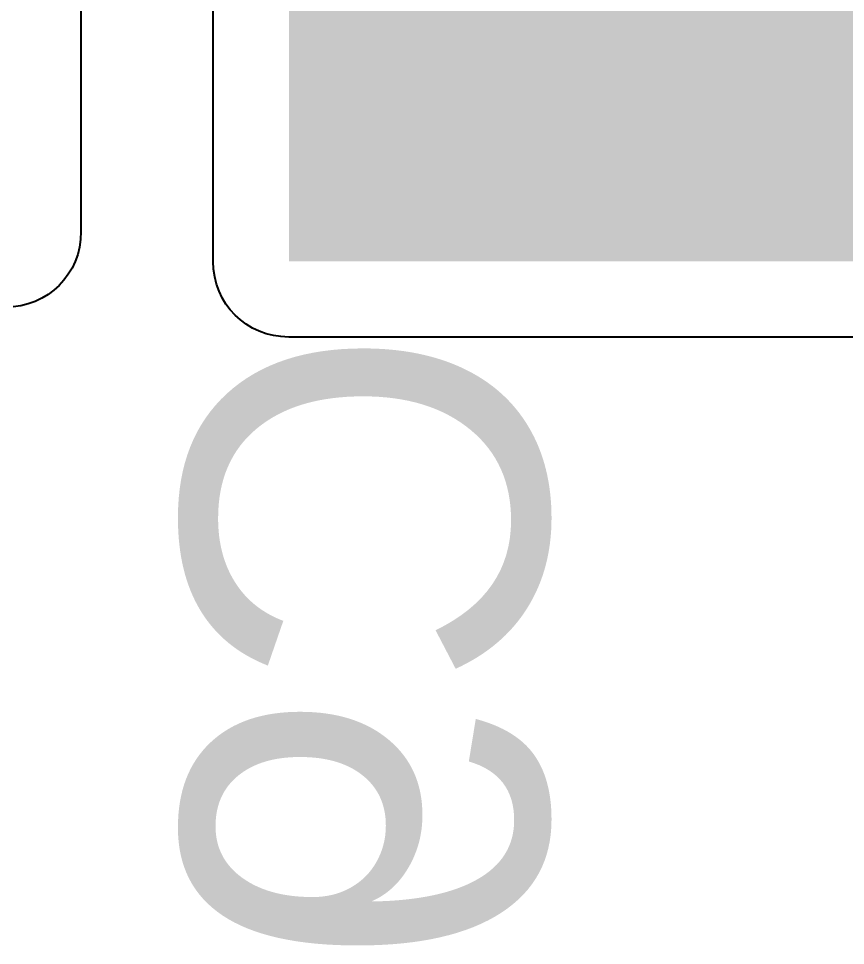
# Model space of a CAD drawing. Header units: inches. Extents: x 15 to 148, y 10 to 111.
# Drawn here: x 141.3754 to 141.6215, y 99.485 to 99.7607 of the extents above; entities that cross this region are included whole.
import ezdxf

# ---------------------------------------------------------------- set-up
doc = ezdxf.new("R2010")
doc.units = ezdxf.units.IN
doc.header["$MEASUREMENT"] = 0
doc.layers.add('BLK_12AWG', color=7, linetype='Continuous')

# ---------------------------------------------------------------- blocks, each defined once
blk = doc.blocks.new('RPAD')
blk.add_trace([(-0.5, -0.5), (-0.5, 0.5), (0.5, -0.5), (0.5, 0.5)])
blk = doc.blocks.new('CEGHSD')
for points in [[(136.09969, 100.53189), (136.09969, 100.46689), (136.09964, 100.46586), (136.09949, 100.46485), (136.09925, 100.46388), (136.09892, 100.46296), (136.09851, 100.46208), (136.09801, 100.46126), (136.09744, 100.46049), (136.0968, 100.45979), (136.0961, 100.45915), (136.09533, 100.45858), (136.0945, 100.45808), (136.09363, 100.45767), (136.0927, 100.45734), (136.09174, 100.45709), (136.09073, 100.45695)], [(136.24717, 100.45296), (136.12717, 100.45296), (136.12613, 100.45301), (136.12513, 100.45316), (136.12416, 100.4534), (136.12324, 100.45373), (136.12236, 100.45414), (136.12154, 100.45464), (136.12077, 100.45521), (136.12006, 100.45585), (136.11942, 100.45655), (136.11885, 100.45732), (136.11836, 100.45815), (136.11794, 100.45902), (136.11761, 100.45995), (136.11737, 100.46091), (136.11722, 100.46192), (136.11717, 100.46296), (136.11717, 100.46296), (136.11717, 100.52796)]]:
    blk.add_lwpolyline(points)
at = {"xscale": 0.065, "yscale": 0.12, "rotation": 270}
blk.add_blockref('RPAD', (136.18717, 100.49546), dxfattribs=at)
at = {"text_generation_flag": 2, "width": 1.041667}
blk.add_text('C9', height=0.048, rotation=90, dxfattribs=at).set_placement((136.16122, 100.45485))
blk.add_text('C9', height=0.048, rotation=90, dxfattribs=at).set_placement((136.16122, 100.45485))
blk.add_text('C9', height=0.048, rotation=90, dxfattribs=at).set_placement((136.16122, 100.45485))

msp = doc.modelspace()

# ---------------------------------------------------------------- block references
at = {"layer": 'BLK_12AWG', "xscale": 2.25, "yscale": 2.25, "zscale": 2.25}
msp.add_blockref('CEGHSD', (-164.83027, -126.3532), dxfattribs=at)

doc.saveas('drawing.dxf')
